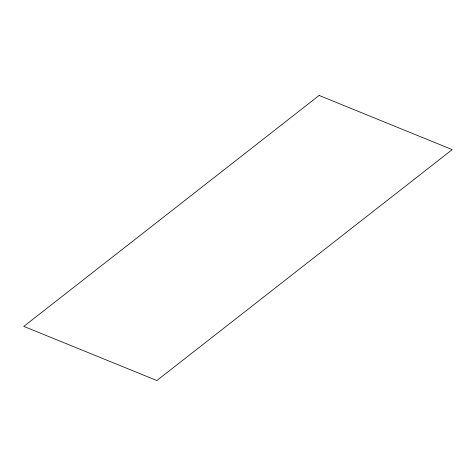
<?xml version="1.0" encoding="UTF-8"?>
<svg xmlns="http://www.w3.org/2000/svg" width="476" height="476" viewBox="0 0 476 476"><rect width="100%" height="100%" fill="white"/><g stroke="black" fill="none" stroke-linecap="round" stroke-linejoin="round"><path stroke-width="0.71" d="M319.14 95.462L23.8 326.381L156.86 380.538L452.2 149.619L319.14 95.462"/></g></svg>
